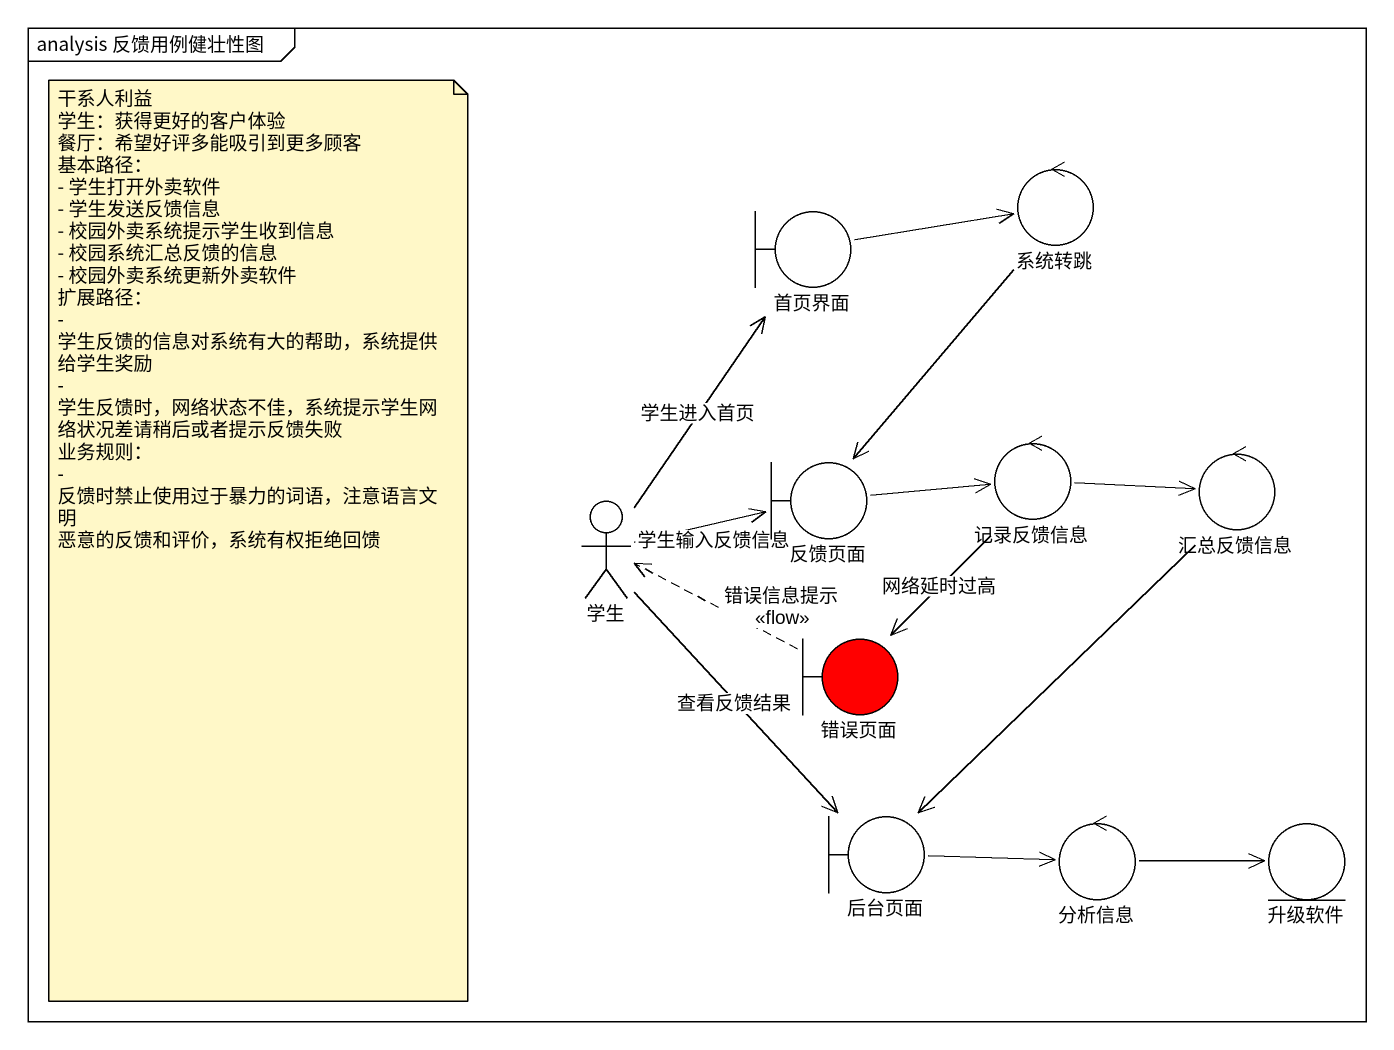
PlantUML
@startuml
mainframe analysis 反馈用例健壮性图
boundary 首页界面
control 系统转跳
boundary 反馈页面
control 记录反馈信息
control 汇总反馈信息
actor 学生
boundary 错误页面 #FF0000
boundary 后台页面
control 分析信息
entity 升级软件
首页界面 -right-> 系统转跳
系统转跳 --> 反馈页面
反馈页面 -right-> 记录反馈信息
记录反馈信息 -right-> 汇总反馈信息
记录反馈信息 --> 错误页面 : 网络延时过高
汇总反馈信息 --> 后台页面
学生 -up-> 首页界面 : 学生进入首页
学生 -right-> 反馈页面 : 学生输入反馈信息
学生 --> 后台页面 : 查看反馈结果
错误页面 .left.> 学生 : 错误信息提示\n<<flow>>
后台页面 -right-> 分析信息
分析信息 -right-> 升级软件
note as N1
  干系人利益
  学生：获得更好的客户体验
  餐厅：希望好评多能吸引到更多顾客
  基本路径：
  - 学生打开外卖软件
  - 学生发送反馈信息
  - 校园外卖系统提示学生收到信息
  - 校园系统汇总反馈的信息
  - 校园外卖系统更新外卖软件
  扩展路径：
  - 学生反馈的信息对系统有大的帮助，系统提供给学生奖励
  - 学生反馈时，网络状态不佳，系统提示学生网络状况差请稍后或者提示反馈失败
  业务规则：
  - 反馈时禁止使用过于暴力的词语，注意语言文明
  恶意的反馈和评价，系统有权拒绝回馈
end note
@enduml
